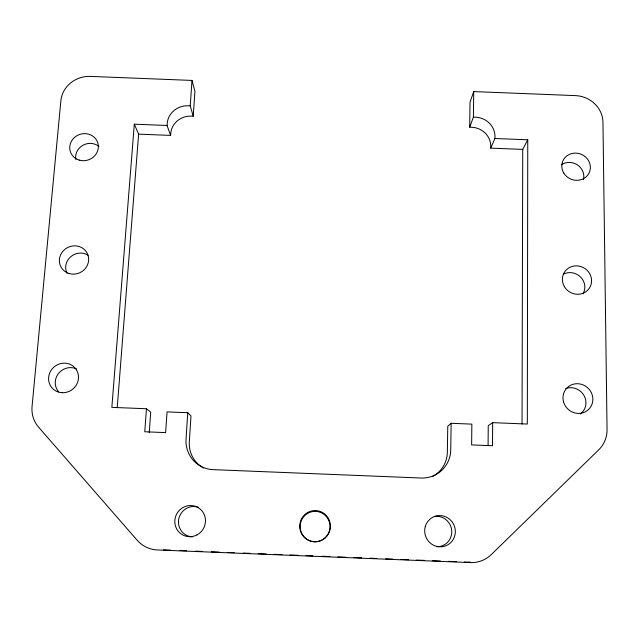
<?xml version="1.0" encoding="UTF-8"?>
<svg xmlns="http://www.w3.org/2000/svg" width="639" height="639" viewBox="0 0 639 639"><rect width="100%" height="100%" fill="white"/><g stroke="black" fill="none" stroke-linecap="round" stroke-linejoin="round"><path stroke-width="0.96" d="M522.039 424.04L522.734 149.398L527.758 139.797L494.953 138.495L490.704 148.12L522.734 149.398M527.758 139.797L527.327 424.048L492.677 422.651L488.252 425.67L488.084 445.255M492.677 422.651L492.493 445.75L471.622 444.912L471.87 424.128L451.15 423.298L447.771 426.293L447.348 452.236A28.627 28.092 52.5 0 1 432.731 476.39M494.953 138.495L494.969 136.434A19.753 18.539 14.5 0 0 475.512 117.185L473.411 117.097L469.689 127.193L471.742 127.273A19.282 18.132 14.6 0 1 490.72 146.099L490.704 148.12M469.689 127.193L470.008 102.232L473.723 91.585L575.523 95.618A27.469 25.448 20.2 0 1 602.96 122.241L607.05 429.552A29.586 28.196 45.4 0 1 598.831 449.72L491.319 554.556A30.265 29.25 63 0 1 470.304 562.592L157.466 549.955A30.249 29.226 -58.7 0 1 137.185 540.259L38.62 427.211A29.554 28.156 -41.3 0 1 32.062 406.468L60.873 100.746A27.437 25.416 -16.2 0 1 90.323 76.4L191.988 80.426L194.927 91.329L193.242 116.226L191.181 116.146A19.266 18.124 -10.7 0 0 170.773 133.399L170.621 135.412L138.631 134.142L134.302 124.182L167.067 125.484L170.621 135.412M473.411 117.097L473.723 91.585M451.15 423.298L450.735 449.896A29.37 28.811 51.7 0 1 421.093 478.02L213.282 469.649A29.362 28.787 -47.5 0 1 186.029 439.257L187.754 412.722L167.059 411.891L165.629 432.611L144.773 431.772L146.451 408.752L111.849 407.362L134.302 124.182M193.242 116.226L190.246 105.874L191.988 80.426M167.067 125.484L167.218 123.423A19.737 18.523 -10.6 0 1 188.146 105.786L190.246 105.874M149.238 432.619L150.716 412.115L146.451 408.752M117.217 407.778L138.631 134.142M163.552 549.852L170.525 550.131M179.487 550.499L186.46 550.778M195.422 551.137L202.395 551.425M211.357 551.784L219.329 552.104M227.292 552.423L234.265 552.711M243.235 553.07L250.2 553.35M258.172 553.67L266.143 553.997M274.107 554.317L282.079 554.636M290.042 554.964L298.014 555.283M305.977 555.603L312.95 555.882M321.92 556.249L329.884 556.569M337.855 556.889L345.819 557.216M353.79 557.535L361.762 557.855M369.725 558.174L376.698 558.462M385.66 558.821L392.634 559.101M400.605 559.429L408.569 559.748M416.54 560.068L424.504 560.387M432.475 560.715L440.447 561.034M448.41 561.354L456.382 561.673M464.345 562L466.342 562.08A29.482 28.515 63.4 0 0 470.112 561.977M187.754 412.722L190.981 415.981L189.32 441.861A28.619 28.076 -48.3 0 0 201.165 466.59M563.422 274.179A14.441 13.683 30.6 0 1 580.619 277.07A14.441 13.683 30.6 0 1 583.016 293.884M565.739 388.544A14.873 14.186 42.4 0 1 583.95 395.421A14.873 14.186 42.4 0 1 580.356 414.008M434.216 516.456A15.296 14.857 66.5 0 1 451.733 530.602A15.296 14.857 66.5 0 1 436.581 546.704M192.427 536.856A15.288 14.849 -62.2 0 1 178.72 519.1A15.288 14.849 -62.2 0 1 198.154 507.166M58.66 391.819A14.857 14.17 -38.3 0 1 58.468 373.543A14.857 14.17 -38.3 0 1 76.576 368.935M66.999 273.276A14.425 13.667 -26.6 0 1 70.737 256.726A14.425 13.667 -26.6 0 1 88.078 255.209M75.833 159.478A14.066 13.139 -18.7 0 1 82.822 145.317A14.066 13.139 -18.7 0 1 98.973 146.451M203.514 468.052A28.619 28.076 -48.3 0 1 201.932 467.101M561.33 164.814A14.082 13.163 22.7 0 1 577.544 164.966A14.082 13.163 22.7 0 1 583.375 179.655M325.219 537.75A15.208 14.929 -87.7 0 0 319.54 512.055A15.208 14.929 -87.7 0 0 300.522 529.947A15.208 14.929 -87.7 0 0 325.219 537.75M564.405 286.687A14.809 14.002 30.3 0 0 589.709 287.638A14.809 14.002 30.3 0 0 576.833 265.864A14.809 14.002 30.3 0 0 564.405 286.687M563.534 401.859A15.256 14.537 42.1 0 0 588.591 409.471A15.256 14.537 42.1 0 0 581.65 384.366A15.256 14.537 42.1 0 0 563.534 401.859M425.286 526.568A15.695 15.248 66.1 0 0 443.73 546.441A15.695 15.248 66.1 0 0 451.038 520.585A15.695 15.248 66.1 0 0 425.286 526.568M325.451 537.615A15.608 15.328 -87.6 0 0 319.62 511.248A15.608 15.328 -87.6 0 0 300.106 529.611A15.608 15.328 -87.6 0 0 325.451 537.615M196.972 534.907A15.695 15.232 -61.7 0 0 198.633 507.925A15.695 15.232 -61.7 0 0 174.838 520.529A15.695 15.232 -61.7 0 0 196.972 534.907M62.263 392.721A15.24 14.513 -38 0 0 77.095 371.027A15.24 14.513 -38 0 0 51.264 370.053A15.24 14.513 -38 0 0 62.263 392.721M69.068 273.508A14.793 13.986 -26.3 0 0 88.422 256.854A14.793 13.986 -26.3 0 0 64.563 249.609A14.793 13.986 -26.3 0 0 69.068 273.508M79.22 160.101A14.409 13.435 -18.5 0 0 98.118 144.182A14.409 13.435 -18.5 0 0 74.771 137.225A14.409 13.435 -18.5 0 0 79.22 160.101M563.782 173.049A14.425 13.459 22.5 0 0 588.527 173.976A14.425 13.459 22.5 0 0 575.947 153.12A14.425 13.459 22.5 0 0 563.782 173.049"/></g></svg>
